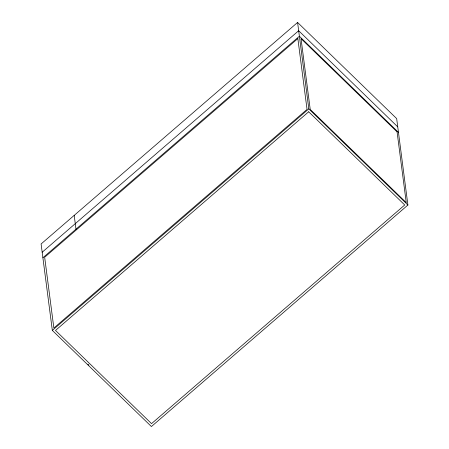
<?xml version="1.0" encoding="UTF-8"?>
<svg xmlns="http://www.w3.org/2000/svg" width="449" height="449" viewBox="0 0 449 449"><rect width="100%" height="100%" fill="white"/><g stroke="black" fill="none" stroke-linecap="round" stroke-linejoin="round"><path stroke-width="0.67" d="M297.592 22.45L41.1 243.964L52.325 330.391L151.408 426.55L407.9 205.036L396.675 118.609L297.592 22.45L308.817 108.877L407.9 205.036M42.172 252.237L298.669 30.723L397.752 126.882M42.891 257.754L299.382 36.24L398.465 132.399M52.325 330.391L308.817 108.877M87.92 364.133L88.924 365.11M74.197 215.38L75.988 229.175M297.85 38.592L44.664 257.243L53.858 328.045L307.043 109.388L297.85 38.592M308.688 111.784L55.502 330.442L151.537 423.643L404.723 204.985L308.688 111.784M397.062 131.843L301.026 38.642L310.22 109.438L406.255 202.639L397.062 131.843"/></g></svg>
